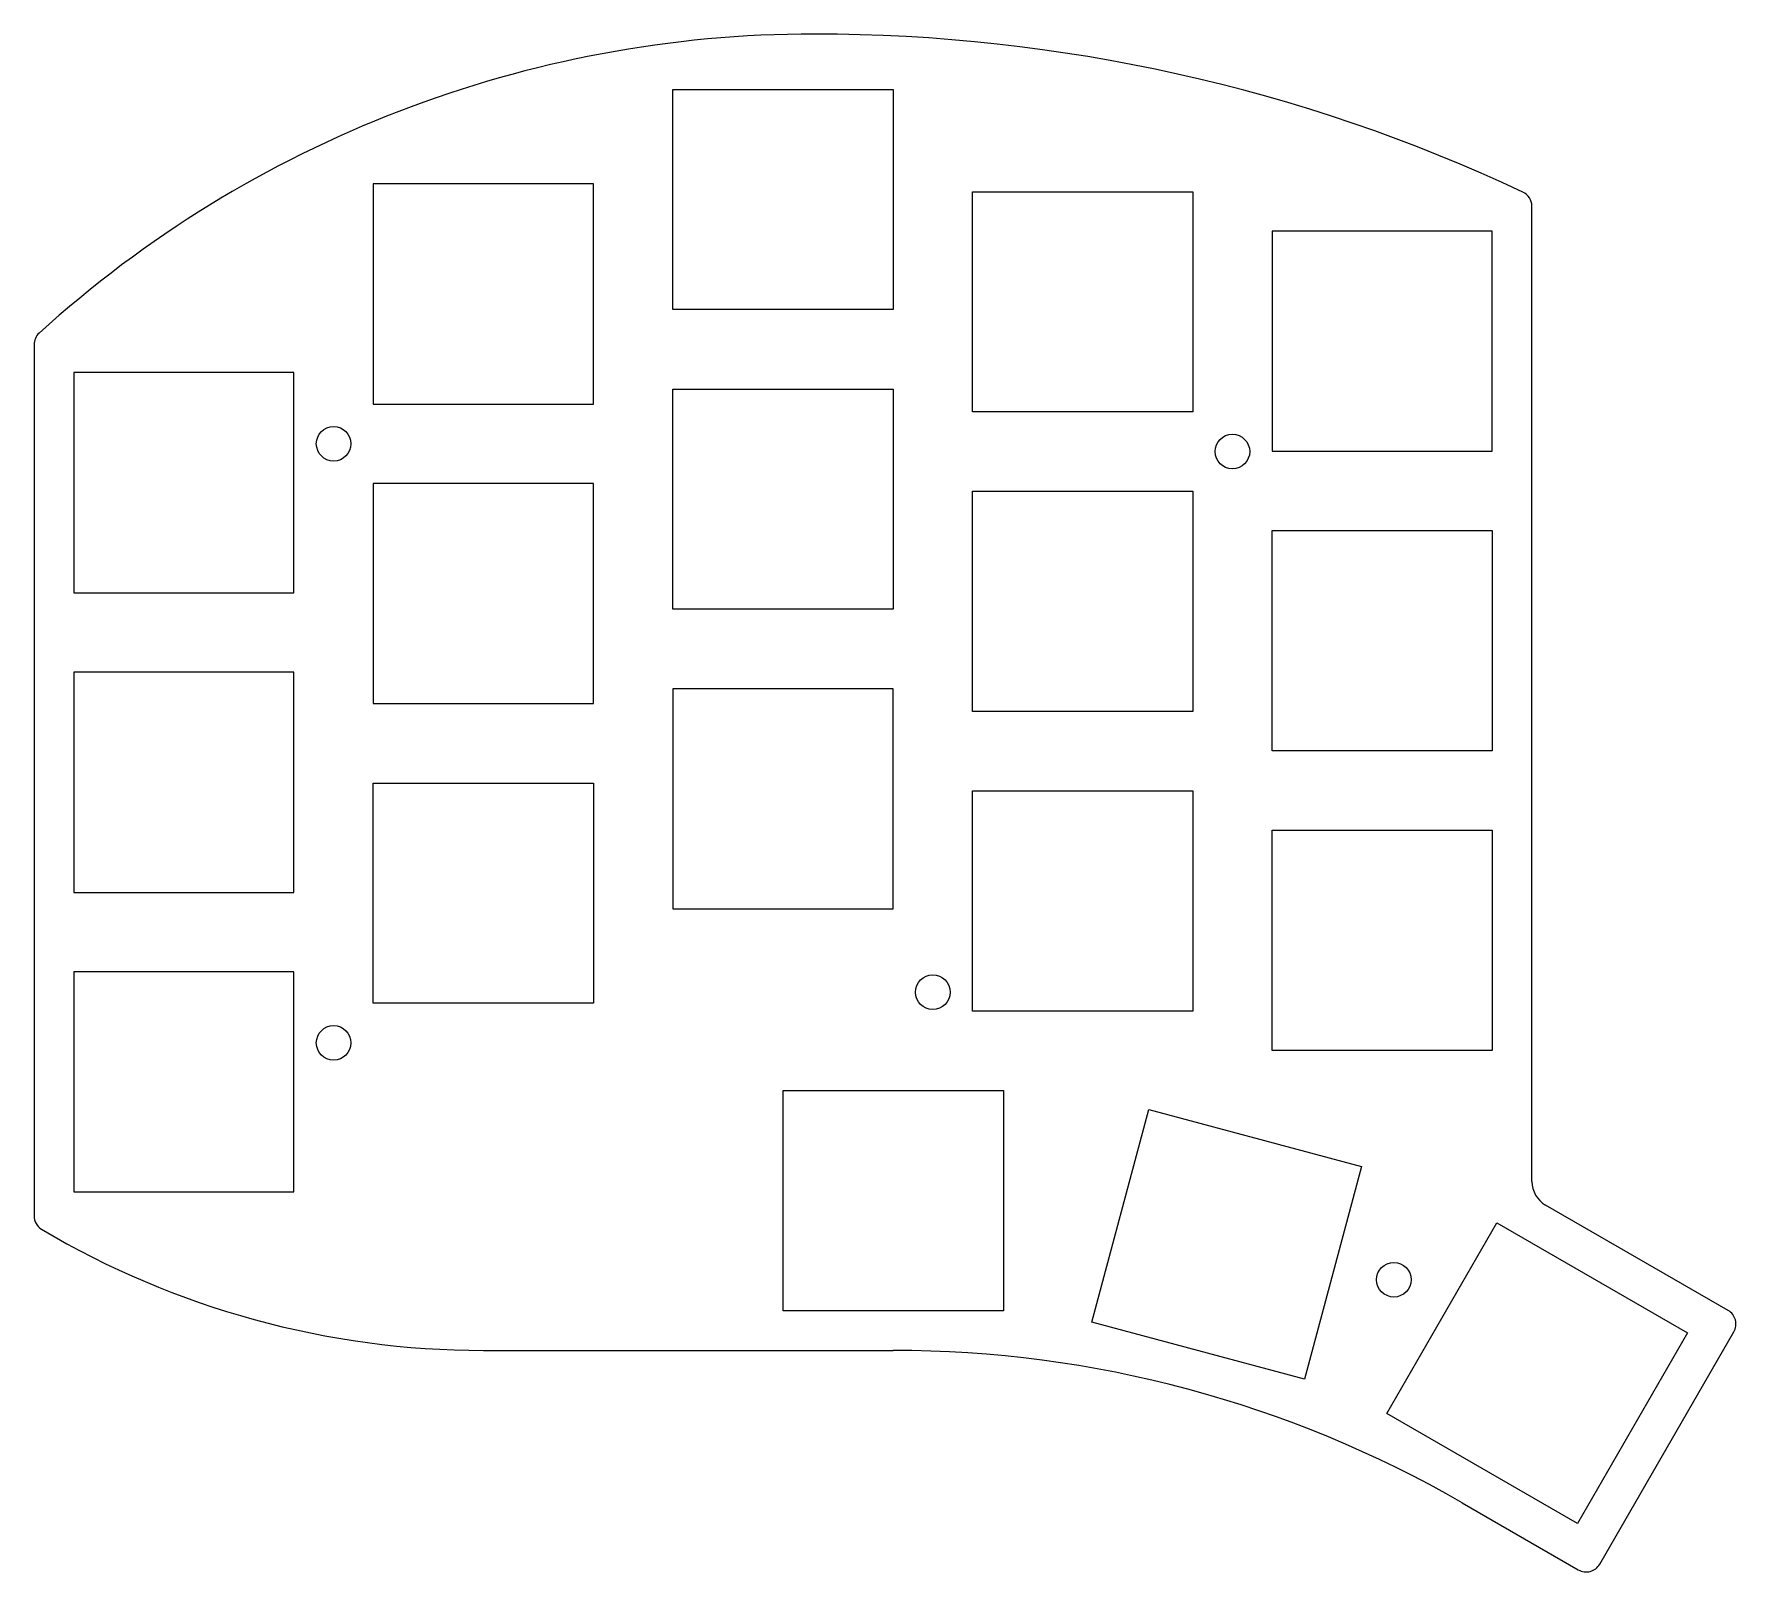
# Model space of a CAD drawing. Header units: millimetres. Extents: x 0 to 108, y -79 to 19.
import ezdxf

# ---------------------------------------------------------------- set-up
doc = ezdxf.new("R2010")
doc.units = ezdxf.units.MM
doc.layers.add('Part__Feature', color=7, linetype='CONTINUOUS')

msp = doc.modelspace()

# ---------------------------------------------------------------- linework, layer by layer
at = {"layer": 'Part__Feature'}
for p, q in [((49.6512, 18.9025), (49.6512, 18.9025, 1.6)), ((49.6512, 18.9025), (49.6512, 18.9025, 1.6)), ((40.6514, 15.3771), (54.6514, 15.3771)), ((40.6514, 1.37709), (40.6514, 15.3771)), ((40.6514, 15.3771, 1.6), (54.6514, 15.3771, 1.6)), ((40.6514, 1.37709, 1.6), (40.6514, 15.3771, 1.6)), ((40.6514, 15.3771), (40.6514, 15.3771, 1.6)), ((40.6514, 15.3771, 1.6), (54.6514, 15.3771, 1.6)), ((40.6514, 15.3771), (54.6514, 15.3771)), ((40.6514, 1.37709, 1.6), (40.6514, 15.3771, 1.6)), ((40.6514, 15.3771), (40.6514, 15.3771, 1.6)), ((40.6514, 1.37709), (40.6514, 15.3771)), ((54.6514, 15.3771), (54.6514, 1.37709)), ((54.6514, 15.3771, 1.6), (54.6514, 1.37709, 1.6)), ((54.6514, 15.3771), (54.6514, 15.3771, 1.6)), ((54.6514, 15.3771), (54.6514, 15.3771, 1.6)), ((54.6514, 15.3771, 1.6), (54.6514, 1.37709, 1.6)), ((54.6514, 15.3771), (54.6514, 1.37709)), ((21.6014, 9.37658), (21.6014, -4.62342)), ((35.6014, 9.37658), (21.6014, 9.37658)), ((21.6014, 9.37658, 1.6), (21.6014, -4.62342, 1.6)), ((35.6014, 9.37658, 1.6), (21.6014, 9.37658, 1.6)), ((21.6014, 9.37658), (21.6014, 9.37658, 1.6)), ((21.6014, 9.37658, 1.6), (21.6014, -4.62342, 1.6)), ((21.6014, 9.37658), (21.6014, -4.62342)), ((35.6014, 9.37658, 1.6), (21.6014, 9.37658, 1.6)), ((21.6014, 9.37658), (21.6014, 9.37658, 1.6)), ((35.6014, 9.37658), (21.6014, 9.37658)), ((35.6014, -4.62342), (35.6014, 9.37658)), ((35.6014, -4.62342, 1.6), (35.6014, 9.37658, 1.6)), ((35.6014, -4.62342, 1.6), (35.6014, 9.37658, 1.6)), ((35.6014, 9.37658), (35.6014, 9.37658, 1.6)), ((35.6014, -4.62342), (35.6014, 9.37658)), ((35.6014, 9.37658), (35.6014, 9.37658, 1.6)), ((59.7014, -5.12292), (59.7014, 8.87708)), ((59.7014, 8.87708), (73.7014, 8.87708)), ((59.7014, -5.12292, 1.6), (59.7014, 8.87708, 1.6)), ((59.7014, 8.87708, 1.6), (73.7014, 8.87708, 1.6)), ((59.7014, 8.87708), (59.7014, 8.87708, 1.6)), ((59.7014, 8.87708, 1.6), (73.7014, 8.87708, 1.6)), ((59.7014, 8.87708), (73.7014, 8.87708)), ((59.7014, -5.12292, 1.6), (59.7014, 8.87708, 1.6)), ((59.7014, 8.87708), (59.7014, 8.87708, 1.6)), ((59.7014, -5.12292), (59.7014, 8.87708)), ((73.7014, 8.87708), (73.7014, -5.12292)), ((73.7014, 8.87708, 1.6), (73.7014, -5.12292, 1.6)), ((73.7014, 8.87708), (73.7014, 8.87708, 1.6)), ((73.7014, 8.87708, 1.6), (73.7014, -5.12292, 1.6)), ((73.7014, 8.87708), (73.7014, -5.12292)), ((73.7014, 8.87708), (73.7014, 8.87708, 1.6)), ((94.7006, 8.858), (94.7006, 8.858, 1.6)), ((94.7006, 8.858), (94.7006, 8.858, 1.6)), ((95.2759, -54.0552, 1.6), (95.2759, 7.95242, 1.6)), ((95.2759, 7.95242), (95.2759, 7.95242, 1.6)), ((95.2759, -54.0552), (95.2759, 7.95242)), ((95.2759, 7.95242), (95.2759, 7.95242, 1.6)), ((95.2759, -54.0552), (95.2759, 7.95242)), ((95.2759, -54.0552, 1.6), (95.2759, 7.95242, 1.6)), ((78.7514, 6.37709), (78.7514, -7.62291)), ((92.7514, 6.37709), (78.7514, 6.37709)), ((78.7514, 6.37709, 1.6), (78.7514, -7.62291, 1.6)), ((92.7514, 6.37709, 1.6), (78.7514, 6.37709, 1.6)), ((78.7514, 6.37709), (78.7514, 6.37709, 1.6)), ((78.7514, 6.37709, 1.6), (78.7514, -7.62291, 1.6)), ((78.7514, 6.37709), (78.7514, -7.62291)), ((92.7514, 6.37709, 1.6), (78.7514, 6.37709, 1.6)), ((78.7514, 6.37709), (78.7514, 6.37709, 1.6)), ((92.7514, 6.37709), (78.7514, 6.37709)), ((92.7514, -7.62291), (92.7514, 6.37709)), ((92.7514, -7.62291, 1.6), (92.7514, 6.37709, 1.6)), ((92.7514, -7.62291, 1.6), (92.7514, 6.37709, 1.6)), ((92.7514, 6.37709), (92.7514, 6.37709, 1.6)), ((92.7514, -7.62291), (92.7514, 6.37709)), ((92.7514, 6.37709), (92.7514, 6.37709, 1.6)), ((54.6514, 1.37709), (40.6514, 1.37709)), ((54.6514, 1.37709, 1.6), (40.6514, 1.37709, 1.6)), ((40.6514, 1.37709), (40.6514, 1.37709, 1.6)), ((54.6514, 1.37709, 1.6), (40.6514, 1.37709, 1.6)), ((40.6514, 1.37709), (40.6514, 1.37709, 1.6)), ((54.6514, 1.37709), (40.6514, 1.37709)), ((54.6514, 1.37709), (54.6514, 1.37709, 1.6)), ((54.6514, 1.37709), (54.6514, 1.37709, 1.6)), ((0.02682, -0.84866), (0.02682, -56.2486)), ((0.02682, -0.84866, 1.6), (0.02682, -56.2486, 1.6)), ((0.02682, -0.84866), (0.02682, -0.84866, 1.6)), ((0.02682, -0.84866), (0.02682, -0.84866, 1.6)), ((0.02682, -0.84866, 1.6), (0.02682, -56.2486, 1.6)), ((0.02682, -0.84866), (0.02682, -56.2486)), ((0.35062, -0.112), (0.35062, -0.112, 1.6)), ((0.35062, -0.112), (0.35062, -0.112, 1.6)), ((16.5514, -2.62342), (2.55142, -2.62342)), ((2.55142, -2.62342), (2.55142, -16.6234)), ((16.5514, -2.62342, 1.6), (2.55142, -2.62342, 1.6)), ((2.55142, -2.62342, 1.6), (2.55142, -16.6234, 1.6)), ((16.5514, -2.62342, 1.6), (2.55142, -2.62342, 1.6)), ((2.55142, -2.62342), (2.55142, -2.62342, 1.6)), ((16.5514, -2.62342), (2.55142, -2.62342)), ((2.55142, -2.62342), (2.55142, -2.62342, 1.6)), ((2.55142, -2.62342, 1.6), (2.55142, -16.6234, 1.6)), ((2.55142, -2.62342), (2.55142, -16.6234)), ((16.5514, -16.6234), (16.5514, -2.62341)), ((16.5514, -16.6234, 1.6), (16.5514, -2.62341, 1.6)), ((16.5514, -16.6234, 1.6), (16.5514, -2.62341, 1.6)), ((16.5514, -16.6234), (16.5514, -2.62341)), ((16.5514, -2.62342), (16.5514, -2.62342, 1.6)), ((16.5514, -2.62342), (16.5514, -2.62342, 1.6)), ((40.6514, -3.67292), (54.6514, -3.67292)), ((40.6514, -17.6729), (40.6514, -3.67292)), ((40.6514, -3.67292, 1.6), (54.6514, -3.67292, 1.6)), ((40.6514, -17.6729, 1.6), (40.6514, -3.67292, 1.6)), ((40.6514, -3.67292), (40.6514, -3.67292, 1.6)), ((40.6514, -3.67292, 1.6), (54.6514, -3.67292, 1.6)), ((40.6514, -3.67292), (54.6514, -3.67292)), ((40.6514, -17.6729, 1.6), (40.6514, -3.67292, 1.6)), ((40.6514, -3.67292), (40.6514, -3.67292, 1.6)), ((40.6514, -17.6729), (40.6514, -3.67292)), ((54.6514, -3.67292), (54.6514, -17.6729)), ((54.6514, -3.67292, 1.6), (54.6514, -17.6729, 1.6)), ((54.6514, -3.67292), (54.6514, -3.67292, 1.6)), ((54.6514, -3.67292), (54.6514, -3.67292, 1.6)), ((54.6514, -3.67292, 1.6), (54.6514, -17.6729, 1.6)), ((54.6514, -3.67292), (54.6514, -17.6729)), ((21.6014, -4.62342), (35.6014, -4.62342)), ((21.6014, -4.62342, 1.6), (35.6014, -4.62342, 1.6)), ((21.6014, -4.62342), (21.6014, -4.62342, 1.6)), ((21.6014, -4.62342), (21.6014, -4.62342, 1.6)), ((21.6014, -4.62342, 1.6), (35.6014, -4.62342, 1.6)), ((21.6014, -4.62342), (35.6014, -4.62342)), ((35.6014, -4.62342), (35.6014, -4.62342, 1.6)), ((35.6014, -4.62342), (35.6014, -4.62342, 1.6)), ((73.7014, -5.12292), (59.7014, -5.12292)), ((73.7014, -5.12292, 1.6), (59.7014, -5.12292, 1.6)), ((73.7014, -5.12292, 1.6), (59.7014, -5.12292, 1.6)), ((59.7014, -5.12292), (59.7014, -5.12292, 1.6)), ((73.7014, -5.12292), (59.7014, -5.12292)), ((59.7014, -5.12292), (59.7014, -5.12292, 1.6)), ((73.7014, -5.12292), (73.7014, -5.12292, 1.6)), ((73.7014, -5.12292), (73.7014, -5.12292, 1.6)), ((20.1764, -7.14841), (20.1764, -7.14841, 1.6)), ((20.1764, -7.14841), (20.1764, -7.14841, 1.6)), ((77.3264, -7.64791), (77.3264, -7.64791, 1.6)), ((77.3264, -7.64791), (77.3264, -7.64791, 1.6)), ((78.7514, -7.62291), (92.7514, -7.62291)), ((78.7514, -7.62291, 1.6), (92.7514, -7.62291, 1.6)), ((78.7514, -7.62291), (78.7514, -7.62291, 1.6)), ((78.7514, -7.62291), (78.7514, -7.62291, 1.6)), ((78.7514, -7.62291, 1.6), (92.7514, -7.62291, 1.6)), ((78.7514, -7.62291), (92.7514, -7.62291)), ((92.7514, -7.62291), (92.7514, -7.62291, 1.6)), ((92.7514, -7.62291), (92.7514, -7.62291, 1.6)), ((35.6014, -9.67341), (21.6014, -9.67341)), ((21.6014, -9.67341), (21.6014, -23.6734)), ((35.6014, -9.67341, 1.6), (21.6014, -9.67341, 1.6)), ((21.6014, -9.67341, 1.6), (21.6014, -23.6734, 1.6)), ((35.6014, -9.67341, 1.6), (21.6014, -9.67341, 1.6)), ((21.6014, -9.67341), (21.6014, -9.67341, 1.6)), ((35.6014, -9.67341), (21.6014, -9.67341)), ((21.6014, -9.67341), (21.6014, -9.67341, 1.6)), ((21.6014, -9.67341, 1.6), (21.6014, -23.6734, 1.6)), ((21.6014, -9.67341), (21.6014, -23.6734)), ((35.6014, -23.6734), (35.6014, -9.67341)), ((35.6014, -23.6734, 1.6), (35.6014, -9.67341, 1.6)), ((35.6014, -9.67341), (35.6014, -9.67341, 1.6)), ((35.6014, -23.6734, 1.6), (35.6014, -9.67341, 1.6)), ((35.6014, -9.67341), (35.6014, -9.67341, 1.6)), ((35.6014, -23.6734), (35.6014, -9.67341)), ((59.7014, -10.1729), (73.7014, -10.1729)), ((59.7014, -24.1729), (59.7014, -10.1729)), ((59.7014, -10.1729, 1.6), (73.7014, -10.1729, 1.6)), ((59.7014, -24.1729, 1.6), (59.7014, -10.1729, 1.6)), ((59.7014, -10.1729), (59.7014, -10.1729, 1.6)), ((59.7014, -10.1729, 1.6), (73.7014, -10.1729, 1.6)), ((59.7014, -10.1729), (73.7014, -10.1729)), ((59.7014, -24.1729, 1.6), (59.7014, -10.1729, 1.6)), ((59.7014, -10.1729), (59.7014, -10.1729, 1.6)), ((59.7014, -24.1729), (59.7014, -10.1729)), ((73.7014, -10.1729), (73.7014, -24.1729)), ((73.7014, -10.1729, 1.6), (73.7014, -24.1729, 1.6)), ((73.7014, -10.1729), (73.7014, -10.1729, 1.6)), ((73.7014, -10.1729), (73.7014, -10.1729, 1.6)), ((73.7014, -10.1729, 1.6), (73.7014, -24.1729, 1.6)), ((73.7014, -10.1729), (73.7014, -24.1729)), ((78.7514, -26.6729), (78.7514, -12.6729)), ((78.7514, -12.6729), (92.7514, -12.6729)), ((78.7514, -26.6729, 1.6), (78.7514, -12.6729, 1.6)), ((78.7514, -12.6729, 1.6), (92.7514, -12.6729, 1.6)), ((78.7514, -12.6729), (78.7514, -12.6729, 1.6)), ((78.7514, -12.6729, 1.6), (92.7514, -12.6729, 1.6)), ((78.7514, -12.6729), (92.7514, -12.6729)), ((78.7514, -26.6729, 1.6), (78.7514, -12.6729, 1.6)), ((78.7514, -12.6729), (78.7514, -12.6729, 1.6)), ((78.7514, -26.6729), (78.7514, -12.6729)), ((92.7514, -12.6729), (92.7514, -26.6729)), ((92.7514, -12.6729, 1.6), (92.7514, -26.6729, 1.6)), ((92.7514, -12.6729), (92.7514, -12.6729, 1.6)), ((92.7514, -12.6729, 1.6), (92.7514, -26.6729, 1.6)), ((92.7514, -12.6729), (92.7514, -26.6729)), ((92.7514, -12.6729), (92.7514, -12.6729, 1.6)), ((2.55142, -16.6234), (16.5514, -16.6234)), ((2.55142, -16.6234, 1.6), (16.5514, -16.6234, 1.6)), ((2.55142, -16.6234), (2.55142, -16.6234, 1.6)), ((2.55142, -16.6234), (2.55142, -16.6234, 1.6)), ((2.55142, -16.6234, 1.6), (16.5514, -16.6234, 1.6)), ((2.55142, -16.6234), (16.5514, -16.6234)), ((16.5514, -16.6234), (16.5514, -16.6234, 1.6)), ((16.5514, -16.6234), (16.5514, -16.6234, 1.6)), ((54.6514, -17.6729), (40.6514, -17.6729)), ((54.6514, -17.6729, 1.6), (40.6514, -17.6729, 1.6)), ((40.6514, -17.6729), (40.6514, -17.6729, 1.6)), ((54.6514, -17.6729, 1.6), (40.6514, -17.6729, 1.6)), ((40.6514, -17.6729), (40.6514, -17.6729, 1.6)), ((54.6514, -17.6729), (40.6514, -17.6729)), ((54.6514, -17.6729), (54.6514, -17.6729, 1.6)), ((54.6514, -17.6729), (54.6514, -17.6729, 1.6)), ((2.55143, -21.6734), (2.55143, -35.6734)), ((16.5514, -21.6734), (2.55143, -21.6734)), ((2.55143, -21.6734, 1.6), (2.55143, -35.6734, 1.6)), ((16.5514, -21.6734, 1.6), (2.55143, -21.6734, 1.6)), ((16.5514, -21.6734, 1.6), (2.55143, -21.6734, 1.6)), ((2.55143, -21.6734), (2.55143, -21.6734, 1.6)), ((16.5514, -21.6734), (2.55143, -21.6734)), ((2.55143, -21.6734), (2.55143, -21.6734, 1.6)), ((2.55143, -21.6734, 1.6), (2.55143, -35.6734, 1.6)), ((2.55143, -21.6734), (2.55143, -35.6734)), ((16.5514, -35.6734), (16.5514, -21.6734)), ((16.5514, -35.6734, 1.6), (16.5514, -21.6734, 1.6)), ((16.5514, -35.6734, 1.6), (16.5514, -21.6734, 1.6)), ((16.5514, -21.6734), (16.5514, -21.6734, 1.6)), ((16.5514, -35.6734), (16.5514, -21.6734)), ((16.5514, -21.6734), (16.5514, -21.6734, 1.6)), ((54.6514, -22.7229), (40.6514, -22.7229)), ((40.6514, -22.7229), (40.6514, -36.7229)), ((54.6514, -22.7229, 1.6), (40.6514, -22.7229, 1.6)), ((40.6514, -22.7229, 1.6), (40.6514, -36.7229, 1.6)), ((54.6514, -22.7229, 1.6), (40.6514, -22.7229, 1.6)), ((40.6514, -22.7229), (40.6514, -22.7229, 1.6)), ((54.6514, -22.7229), (40.6514, -22.7229)), ((40.6514, -22.7229), (40.6514, -22.7229, 1.6)), ((40.6514, -22.7229, 1.6), (40.6514, -36.7229, 1.6)), ((40.6514, -22.7229), (40.6514, -36.7229)), ((54.6514, -36.7229), (54.6514, -22.7229)), ((54.6514, -36.7229, 1.6), (54.6514, -22.7229, 1.6)), ((54.6514, -22.7229), (54.6514, -22.7229, 1.6)), ((54.6514, -36.7229, 1.6), (54.6514, -22.7229, 1.6)), ((54.6514, -22.7229), (54.6514, -22.7229, 1.6)), ((54.6514, -36.7229), (54.6514, -22.7229)), ((21.6014, -23.6734), (35.6014, -23.6734)), ((21.6014, -23.6734, 1.6), (35.6014, -23.6734, 1.6)), ((21.6014, -23.6734), (21.6014, -23.6734, 1.6)), ((21.6014, -23.6734), (21.6014, -23.6734, 1.6)), ((21.6014, -23.6734, 1.6), (35.6014, -23.6734, 1.6)), ((21.6014, -23.6734), (35.6014, -23.6734)), ((35.6014, -23.6734), (35.6014, -23.6734, 1.6)), ((35.6014, -23.6734), (35.6014, -23.6734, 1.6)), ((73.7014, -24.1729), (59.7014, -24.1729)), ((73.7014, -24.1729, 1.6), (59.7014, -24.1729, 1.6)), ((59.7014, -24.1729), (59.7014, -24.1729, 1.6)), ((73.7014, -24.1729, 1.6), (59.7014, -24.1729, 1.6)), ((59.7014, -24.1729), (59.7014, -24.1729, 1.6)), ((73.7014, -24.1729), (59.7014, -24.1729)), ((73.7014, -24.1729), (73.7014, -24.1729, 1.6)), ((73.7014, -24.1729), (73.7014, -24.1729, 1.6)), ((92.7514, -26.6729), (78.7514, -26.6729)), ((92.7514, -26.6729, 1.6), (78.7514, -26.6729, 1.6)), ((92.7514, -26.6729, 1.6), (78.7514, -26.6729, 1.6)), ((78.7514, -26.6729), (78.7514, -26.6729, 1.6)), ((92.7514, -26.6729), (78.7514, -26.6729)), ((78.7514, -26.6729), (78.7514, -26.6729, 1.6)), ((92.7514, -26.6729), (92.7514, -26.6729, 1.6)), ((92.7514, -26.6729), (92.7514, -26.6729, 1.6)), ((21.6014, -28.7234), (35.6014, -28.7234)), ((21.6014, -42.7234), (21.6014, -28.7234)), ((21.6014, -28.7234, 1.6), (35.6014, -28.7234, 1.6)), ((21.6014, -42.7234, 1.6), (21.6014, -28.7234, 1.6)), ((21.6014, -28.7234), (21.6014, -28.7234, 1.6)), ((21.6014, -28.7234, 1.6), (35.6014, -28.7234, 1.6)), ((21.6014, -28.7234), (35.6014, -28.7234)), ((21.6014, -42.7234, 1.6), (21.6014, -28.7234, 1.6)), ((21.6014, -28.7234), (21.6014, -28.7234, 1.6)), ((21.6014, -42.7234), (21.6014, -28.7234)), ((35.6014, -28.7234), (35.6014, -42.7234)), ((35.6014, -28.7234, 1.6), (35.6014, -42.7234, 1.6)), ((35.6014, -28.7234), (35.6014, -28.7234, 1.6)), ((35.6014, -28.7234), (35.6014, -28.7234, 1.6)), ((35.6014, -28.7234, 1.6), (35.6014, -42.7234, 1.6)), ((35.6014, -28.7234), (35.6014, -42.7234)), ((59.7014, -43.2229), (59.7014, -29.2229)), ((59.7014, -29.2229), (73.7014, -29.2229)), ((59.7014, -43.2229, 1.6), (59.7014, -29.2229, 1.6)), ((59.7014, -29.2229, 1.6), (73.7014, -29.2229, 1.6)), ((59.7014, -43.2229, 1.6), (59.7014, -29.2229, 1.6)), ((59.7014, -29.2229), (59.7014, -29.2229, 1.6)), ((59.7014, -43.2229), (59.7014, -29.2229)), ((59.7014, -29.2229), (59.7014, -29.2229, 1.6)), ((59.7014, -29.2229, 1.6), (73.7014, -29.2229, 1.6)), ((59.7014, -29.2229), (73.7014, -29.2229)), ((73.7014, -29.2229), (73.7014, -43.2229)), ((73.7014, -29.2229, 1.6), (73.7014, -43.2229, 1.6)), ((73.7014, -29.2229), (73.7014, -29.2229, 1.6)), ((73.7014, -29.2229, 1.6), (73.7014, -43.2229, 1.6)), ((73.7014, -29.2229), (73.7014, -43.2229)), ((73.7014, -29.2229), (73.7014, -29.2229, 1.6)), ((78.7514, -31.7229), (92.7514, -31.7229)), ((78.7514, -45.7229), (78.7514, -31.7229)), ((78.7514, -31.7229, 1.6), (92.7514, -31.7229, 1.6)), ((78.7514, -45.7229, 1.6), (78.7514, -31.7229, 1.6)), ((78.7514, -31.7229), (78.7514, -31.7229, 1.6)), ((78.7514, -31.7229, 1.6), (92.7514, -31.7229, 1.6)), ((78.7514, -31.7229), (92.7514, -31.7229)), ((78.7514, -45.7229, 1.6), (78.7514, -31.7229, 1.6)), ((78.7514, -31.7229), (78.7514, -31.7229, 1.6)), ((78.7514, -45.7229), (78.7514, -31.7229)), ((92.7514, -31.7229), (92.7514, -45.7229)), ((92.7514, -31.7229, 1.6), (92.7514, -45.7229, 1.6)), ((92.7514, -31.7229), (92.7514, -31.7229, 1.6)), ((92.7514, -31.7229), (92.7514, -31.7229, 1.6)), ((92.7514, -31.7229, 1.6), (92.7514, -45.7229, 1.6)), ((92.7514, -31.7229), (92.7514, -45.7229)), ((2.55143, -35.6734), (16.5514, -35.6734)), ((2.55143, -35.6734, 1.6), (16.5514, -35.6734, 1.6)), ((2.55143, -35.6734), (2.55143, -35.6734, 1.6)), ((2.55143, -35.6734, 1.6), (16.5514, -35.6734, 1.6)), ((2.55143, -35.6734), (16.5514, -35.6734)), ((2.55143, -35.6734), (2.55143, -35.6734, 1.6)), ((16.5514, -35.6734), (16.5514, -35.6734, 1.6)), ((16.5514, -35.6734), (16.5514, -35.6734, 1.6)), ((40.6514, -36.7229), (54.6514, -36.7229)), ((40.6514, -36.7229, 1.6), (54.6514, -36.7229, 1.6)), ((40.6514, -36.7229), (40.6514, -36.7229, 1.6)), ((40.6514, -36.7229), (40.6514, -36.7229, 1.6)), ((40.6514, -36.7229, 1.6), (54.6514, -36.7229, 1.6)), ((40.6514, -36.7229), (54.6514, -36.7229)), ((54.6514, -36.7229), (54.6514, -36.7229, 1.6)), ((54.6514, -36.7229), (54.6514, -36.7229, 1.6)), ((16.5514, -40.7234), (2.55143, -40.7234)), ((2.55143, -40.7234), (2.55143, -54.7234)), ((16.5514, -40.7234, 1.6), (2.55143, -40.7234, 1.6)), ((2.55143, -40.7234, 1.6), (2.55143, -54.7234, 1.6)), ((16.5514, -40.7234, 1.6), (2.55143, -40.7234, 1.6)), ((2.55143, -40.7234), (2.55143, -40.7234, 1.6)), ((16.5514, -40.7234), (2.55143, -40.7234)), ((2.55143, -40.7234), (2.55143, -40.7234, 1.6)), ((2.55143, -40.7234, 1.6), (2.55143, -54.7234, 1.6)), ((2.55143, -40.7234), (2.55143, -54.7234)), ((16.5514, -54.7234), (16.5514, -40.7234)), ((16.5514, -54.7234, 1.6), (16.5514, -40.7234, 1.6)), ((16.5514, -40.7234), (16.5514, -40.7234, 1.6)), ((16.5514, -54.7234, 1.6), (16.5514, -40.7234, 1.6)), ((16.5514, -40.7234), (16.5514, -40.7234, 1.6)), ((16.5514, -54.7234), (16.5514, -40.7234)), ((58.2759, -42.0229), (58.2759, -42.0229, 1.6)), ((58.2759, -42.0229), (58.2759, -42.0229, 1.6)), ((35.6014, -42.7234), (21.6014, -42.7234)), ((35.6014, -42.7234, 1.6), (21.6014, -42.7234, 1.6)), ((21.6014, -42.7234), (21.6014, -42.7234, 1.6)), ((35.6014, -42.7234, 1.6), (21.6014, -42.7234, 1.6)), ((21.6014, -42.7234), (21.6014, -42.7234, 1.6)), ((35.6014, -42.7234), (21.6014, -42.7234)), ((35.6014, -42.7234), (35.6014, -42.7234, 1.6)), ((35.6014, -42.7234), (35.6014, -42.7234, 1.6)), ((73.7014, -43.2229), (59.7014, -43.2229)), ((73.7014, -43.2229, 1.6), (59.7014, -43.2229, 1.6)), ((59.7014, -43.2229), (59.7014, -43.2229, 1.6)), ((73.7014, -43.2229, 1.6), (59.7014, -43.2229, 1.6)), ((59.7014, -43.2229), (59.7014, -43.2229, 1.6)), ((73.7014, -43.2229), (59.7014, -43.2229)), ((73.7014, -43.2229), (73.7014, -43.2229, 1.6)), ((73.7014, -43.2229), (73.7014, -43.2229, 1.6)), ((20.1764, -45.2484), (20.1764, -45.2484, 1.6)), ((20.1764, -45.2484), (20.1764, -45.2484, 1.6)), ((92.7514, -45.7229), (78.7514, -45.7229)), ((92.7514, -45.7229, 1.6), (78.7514, -45.7229, 1.6)), ((78.7514, -45.7229), (78.7514, -45.7229, 1.6)), ((92.7514, -45.7229, 1.6), (78.7514, -45.7229, 1.6)), ((78.7514, -45.7229), (78.7514, -45.7229, 1.6)), ((92.7514, -45.7229), (78.7514, -45.7229)), ((92.7514, -45.7229), (92.7514, -45.7229, 1.6)), ((92.7514, -45.7229), (92.7514, -45.7229, 1.6)), ((47.6636, -48.2734), (61.6636, -48.2734)), ((47.6636, -62.2734), (47.6636, -48.2734)), ((47.6636, -48.2734, 1.6), (61.6636, -48.2734, 1.6)), ((47.6636, -62.2734, 1.6), (47.6636, -48.2734, 1.6)), ((47.6636, -48.2734), (47.6636, -48.2734, 1.6)), ((47.6636, -48.2734, 1.6), (61.6636, -48.2734, 1.6)), ((47.6636, -48.2734), (61.6636, -48.2734)), ((47.6636, -62.2734, 1.6), (47.6636, -48.2734, 1.6)), ((47.6636, -48.2734), (47.6636, -48.2734, 1.6)), ((47.6636, -62.2734), (47.6636, -48.2734)), ((61.6636, -48.2734), (61.6636, -62.2734)), ((61.6636, -48.2734, 1.6), (61.6636, -62.2734, 1.6)), ((61.6636, -48.2734), (61.6636, -48.2734, 1.6)), ((61.6636, -48.2734), (61.6636, -48.2734, 1.6)), ((61.6636, -48.2734, 1.6), (61.6636, -62.2734, 1.6)), ((61.6636, -48.2734), (61.6636, -62.2734)), ((67.2813, -63.0134), (70.9047, -49.4904)), ((67.2813, -63.0134, 1.6), (70.9047, -49.4904, 1.6)), ((67.2813, -63.0134, 1.6), (70.9047, -49.4904, 1.6)), ((67.2813, -63.0134), (70.9047, -49.4904)), ((70.9047, -49.4904), (84.4277, -53.1139)), ((70.9047, -49.4904, 1.6), (84.4277, -53.1139, 1.6)), ((70.9047, -49.4904), (70.9047, -49.4904, 1.6)), ((70.9047, -49.4904, 1.6), (84.4277, -53.1139, 1.6)), ((70.9047, -49.4904), (84.4277, -53.1139)), ((70.9047, -49.4904), (70.9047, -49.4904, 1.6)), ((84.4277, -53.1139), (80.8042, -66.6368)), ((84.4277, -53.1139, 1.6), (80.8042, -66.6368, 1.6)), ((84.4277, -53.1139, 1.6), (80.8042, -66.6368, 1.6)), ((84.4277, -53.1139), (80.8042, -66.6368)), ((84.4277, -53.1139), (84.4277, -53.1139, 1.6)), ((84.4277, -53.1139), (84.4277, -53.1139, 1.6)), ((95.2759, -54.0552), (95.2759, -54.0552, 1.6)), ((95.2759, -54.0552), (95.2759, -54.0552, 1.6)), ((2.55143, -54.7234), (16.5514, -54.7234)), ((2.55143, -54.7234, 1.6), (16.5514, -54.7234, 1.6)), ((2.55143, -54.7234), (2.55143, -54.7234, 1.6)), ((2.55143, -54.7234), (2.55143, -54.7234, 1.6)), ((2.55143, -54.7234, 1.6), (16.5514, -54.7234, 1.6)), ((2.55143, -54.7234), (16.5514, -54.7234)), ((16.5514, -54.7234), (16.5514, -54.7234, 1.6)), ((16.5514, -54.7234), (16.5514, -54.7234, 1.6)), ((0.02682, -56.2486), (0.02682, -56.2486, 1.6)), ((0.02682, -56.2486), (0.02682, -56.2486, 1.6)), ((96.1419, -55.555), (96.1419, -55.555, 1.6)), ((107.747, -62.2557), (96.1419, -55.555)), ((107.747, -62.2557, 1.6), (96.1419, -55.555, 1.6)), ((107.747, -62.2557, 1.6), (96.1419, -55.555, 1.6)), ((96.1419, -55.555), (96.1419, -55.555, 1.6)), ((107.747, -62.2557), (96.1419, -55.555)), ((0.50021, -57.0979), (0.50021, -57.0979, 1.6)), ((0.50021, -57.0979), (0.50021, -57.0979, 1.6)), ((86.0392, -68.8055), (93.0392, -56.6811)), ((86.0392, -68.8055, 1.6), (93.0392, -56.6811, 1.6)), ((86.0392, -68.8055, 1.6), (93.0392, -56.6811, 1.6)), ((86.0392, -68.8055), (93.0392, -56.6811)), ((93.0392, -56.6811), (105.164, -63.6811)), ((93.0392, -56.6811, 1.6), (105.164, -63.6811, 1.6)), ((93.0392, -56.6811), (93.0392, -56.6811, 1.6)), ((93.0392, -56.6811), (93.0392, -56.6811, 1.6)), ((93.0392, -56.6811, 1.6), (105.164, -63.6811, 1.6)), ((93.0392, -56.6811), (105.164, -63.6811)), ((87.5931, -60.3057), (87.5931, -60.3057, 1.6)), ((87.5931, -60.3057), (87.5931, -60.3057, 1.6)), ((61.6636, -62.2734), (47.6636, -62.2734)), ((61.6636, -62.2734, 1.6), (47.6636, -62.2734, 1.6)), ((47.6636, -62.2734), (47.6636, -62.2734, 1.6)), ((61.6636, -62.2734, 1.6), (47.6636, -62.2734, 1.6)), ((47.6636, -62.2734), (47.6636, -62.2734, 1.6)), ((61.6636, -62.2734), (47.6636, -62.2734)), ((61.6636, -62.2734), (61.6636, -62.2734, 1.6)), ((61.6636, -62.2734), (61.6636, -62.2734, 1.6)), ((107.747, -62.2557), (107.747, -62.2557, 1.6)), ((107.747, -62.2557), (107.747, -62.2557, 1.6)), ((80.8042, -66.6368), (67.2813, -63.0134)), ((80.8042, -66.6368, 1.6), (67.2813, -63.0134, 1.6)), ((67.2813, -63.0134), (67.2813, -63.0134, 1.6)), ((80.8042, -66.6368, 1.6), (67.2813, -63.0134, 1.6)), ((67.2813, -63.0134), (67.2813, -63.0134, 1.6)), ((80.8042, -66.6368), (67.2813, -63.0134)), ((105.164, -63.6811), (98.1636, -75.8055)), ((105.164, -63.6811, 1.6), (98.1636, -75.8055, 1.6)), ((105.164, -63.6811, 1.6), (98.1636, -75.8055, 1.6)), ((105.164, -63.6811), (98.1636, -75.8055)), ((99.5879, -78.3877), (108.113, -63.6217)), ((99.5879, -78.3877, 1.6), (108.113, -63.6217, 1.6)), ((99.5879, -78.3877, 1.6), (108.113, -63.6217, 1.6)), ((99.5879, -78.3877), (108.113, -63.6217)), ((105.164, -63.6811), (105.164, -63.6811, 1.6)), ((105.164, -63.6811), (105.164, -63.6811, 1.6)), ((108.113, -63.6217), (108.113, -63.6217, 1.6)), ((108.113, -63.6217), (108.113, -63.6217, 1.6)), ((28.6017, -64.7989), (54.6636, -64.7986)), ((28.6017, -64.7989, 1.6), (54.6636, -64.7986, 1.6)), ((28.6017, -64.7989, 1.6), (54.6636, -64.7986, 1.6)), ((28.6017, -64.7989), (54.6636, -64.7986)), ((28.6017, -64.7989), (28.6017, -64.7989, 1.6)), ((28.6017, -64.7989), (28.6017, -64.7989, 1.6)), ((54.6636, -64.7986), (54.6636, -64.7986, 1.6)), ((54.6636, -64.7986), (54.6636, -64.7986, 1.6)), ((80.8042, -66.6368), (80.8042, -66.6368, 1.6)), ((80.8042, -66.6368), (80.8042, -66.6368, 1.6)), ((98.1636, -75.8055), (86.0392, -68.8055)), ((98.1636, -75.8055, 1.6), (86.0392, -68.8055, 1.6)), ((86.0392, -68.8055), (86.0392, -68.8055, 1.6)), ((98.1636, -75.8055, 1.6), (86.0392, -68.8055, 1.6)), ((86.0392, -68.8055), (86.0392, -68.8055, 1.6)), ((98.1636, -75.8055), (86.0392, -68.8055)), ((90.8391, -74.4913), (98.2218, -78.7537)), ((90.8391, -74.4913, 1.6), (98.2218, -78.7537, 1.6)), ((90.8391, -74.4913), (90.8391, -74.4913, 1.6)), ((90.8391, -74.4913, 1.6), (98.2218, -78.7537, 1.6)), ((90.8391, -74.4913), (98.2218, -78.7537)), ((90.8391, -74.4913), (90.8391, -74.4913, 1.6)), ((98.1636, -75.8055), (98.1636, -75.8055, 1.6)), ((98.1636, -75.8055), (98.1636, -75.8055, 1.6)), ((98.2218, -78.7537), (98.2218, -78.7537, 1.6)), ((98.2218, -78.7537), (98.2218, -78.7537, 1.6)), ((99.5879, -78.3877), (99.5879, -78.3877, 1.6)), ((99.5879, -78.3877), (99.5879, -78.3877, 1.6))]:
    msp.add_line(p, q, dxfattribs=at)
for centre in [(19.0764, -7.14841), (19.0764, -7.14841), (19.0764, -7.14841), (19.0764, -7.14841), (76.2264, -7.64791), (76.2264, -7.64791), (76.2264, -7.64791), (76.2264, -7.64791), (57.1759, -42.0229), (57.1759, -42.0229), (57.1759, -42.0229), (57.1759, -42.0229), (19.0764, -45.2484), (19.0764, -45.2484), (19.0764, -45.2484), (19.0764, -45.2484), (86.4931, -60.3057), (86.4931, -60.3057), (86.4931, -60.3057), (86.4931, -60.3057)]:
    msp.add_circle(centre, 1.1, dxfattribs=at)
for centre, radius, start, end in [((49.6511, -54.5175), 73.42, 90, 132.182), ((49.6511, -54.5175, 1.6), 73.42, 90, 132.182), ((49.6511, -54.5175), 73.42, 90, 132.182), ((49.6511, -54.5175, 1.6), 73.42, 90, 132.182), ((49.6505, -87.1455), 106.048, 64.8614, 89.9996), ((49.6505, -87.1455, 1.6), 106.048, 64.8614, 89.9996), ((49.6505, -87.1455), 106.048, 64.8614, 89.9996), ((49.6505, -87.1455, 1.6), 106.048, 64.8614, 89.9996), ((94.275, 7.952), 1.00099, 0.0238141, 64.8368), ((94.275, 7.952, 1.6), 1.00099, 0.0238141, 64.8368), ((94.275, 7.952), 1.00099, 0.0238141, 64.8368), ((94.275, 7.952, 1.6), 1.00099, 0.0238141, 64.8368), ((1.027, -0.849), 1.00018, 132.544, 179.981), ((1.027, -0.849, 1.6), 1.00018, 132.544, 179.981), ((1.027, -0.849), 1.00018, 132.544, 179.981), ((1.027, -0.849, 1.6), 1.00018, 132.544, 179.981), ((97.008, -54.055), 1.73212, -179.994, -120.002), ((97.008, -54.055, 1.6), 1.73212, -179.994, -120.002), ((97.008, -54.055), 1.73212, -179.994, -120.002), ((97.008, -54.055, 1.6), 1.73212, -179.994, -120.002), ((1.026, -56.249), 0.99856, 179.975, -121.773), ((1.026, -56.249, 1.6), 0.99856, 179.975, -121.773), ((1.026, -56.249), 0.99856, 179.975, -121.773), ((1.026, -56.249, 1.6), 0.99856, 179.975, -121.773), ((28.602, -9.676), 55.1229, -120.651, -90.0003), ((28.602, -9.676, 1.6), 55.1229, -120.651, -90.0003), ((28.602, -9.676), 55.1229, -120.651, -90.0003), ((28.602, -9.676, 1.6), 55.1229, -120.651, -90.0003), ((107.247, -63.122), 1.00015, -29.991, 60.0155), ((107.247, -63.122, 1.6), 1.00015, -29.991, 60.0155), ((107.247, -63.122), 1.00015, -29.991, 60.0155), ((107.247, -63.122, 1.6), 1.00015, -29.991, 60.0155), ((54.6636, -137.153), 72.354, 60.0013, 90), ((54.6636, -137.153, 1.6), 72.354, 60.0013, 90), ((54.6636, -137.153), 72.354, 60.0013, 90), ((54.6636, -137.153, 1.6), 72.354, 60.0013, 90), ((98.722, -77.888), 0.9997, -120.017, -29.9881), ((98.722, -77.888, 1.6), 0.9997, -120.017, -29.9881), ((98.722, -77.888), 0.9997, -120.017, -29.9881), ((98.722, -77.888, 1.6), 0.9997, -120.017, -29.9881)]:
    msp.add_arc(centre, radius, start, end, dxfattribs=at)

doc.saveas('drawing.dxf')
